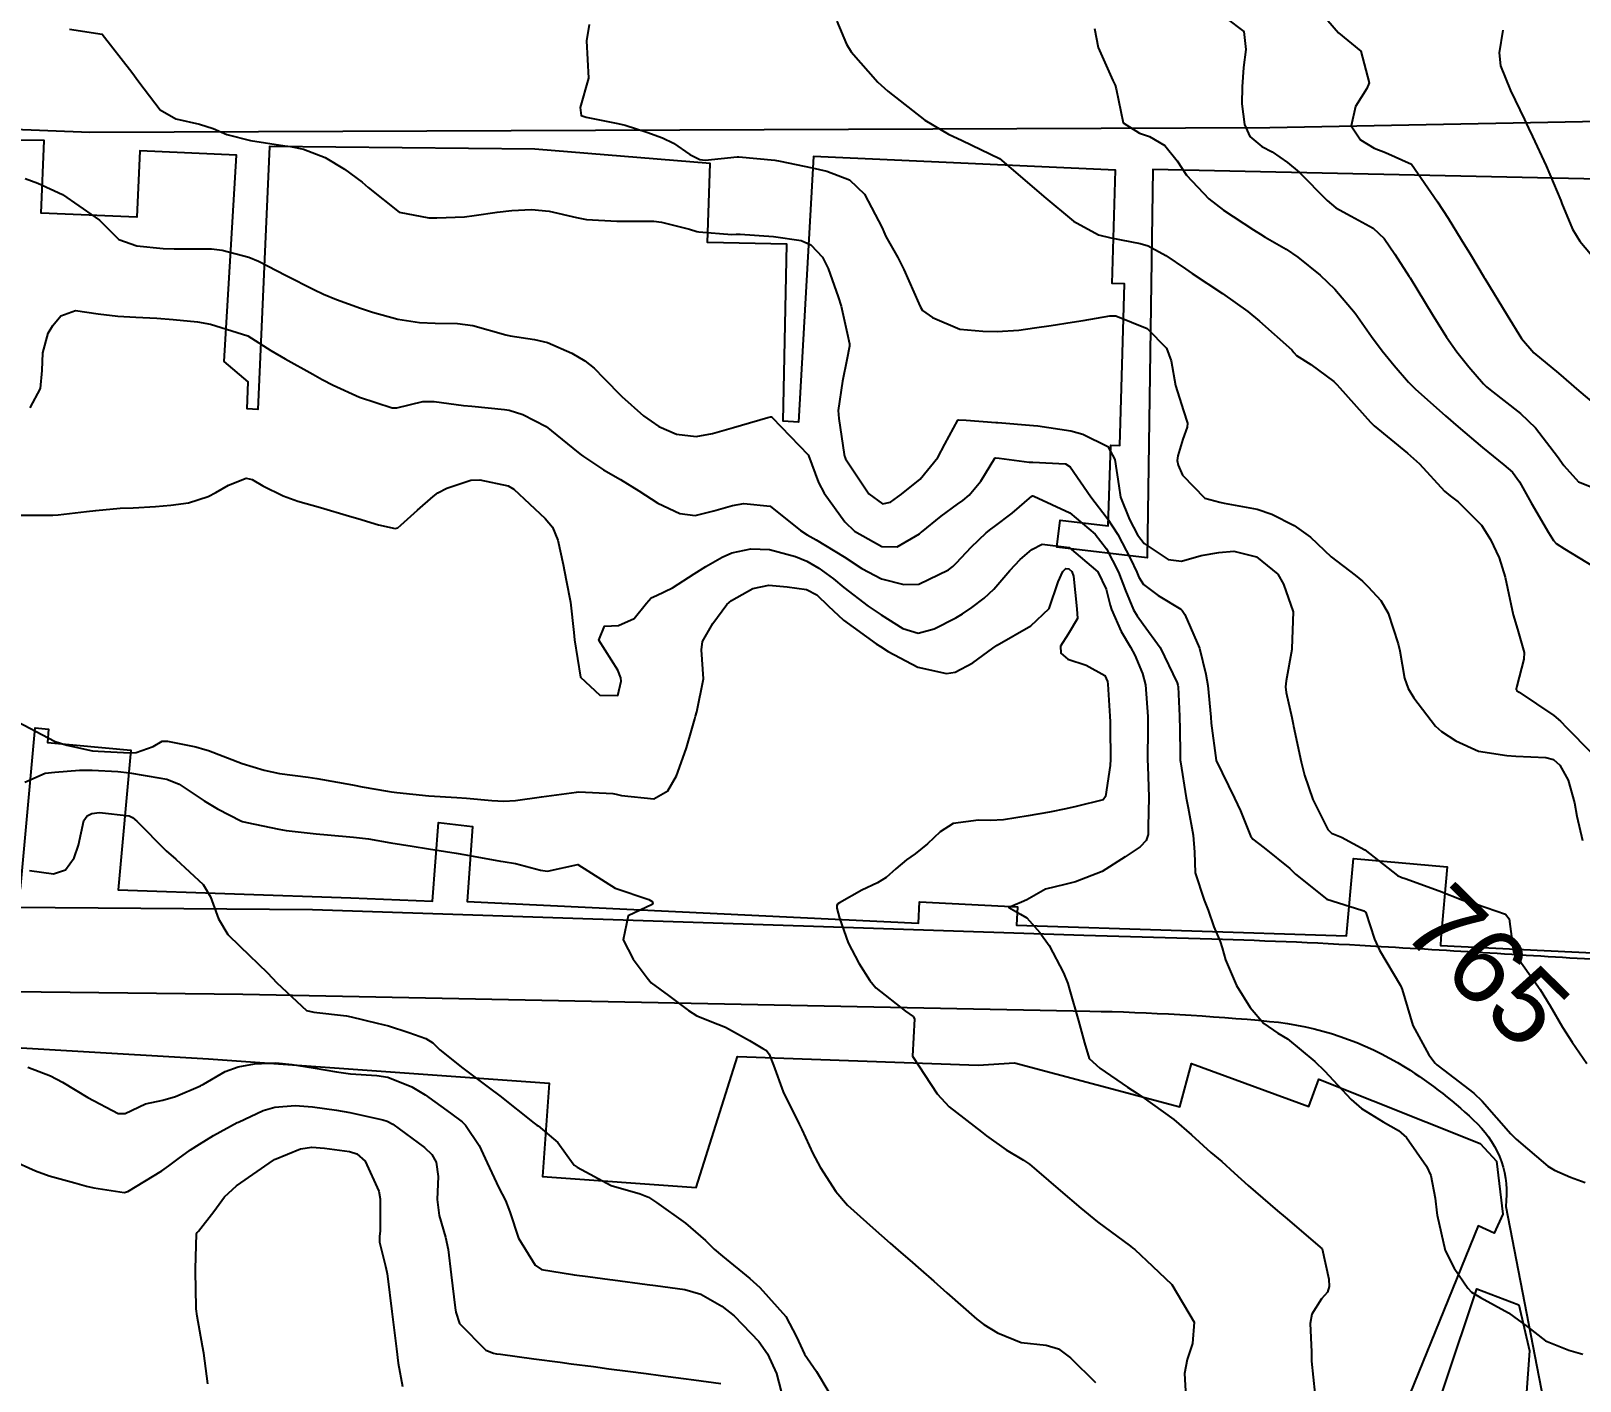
# Model space of a CAD drawing. Header units: metres. Extents: x 318500 to 325275, y 7408834 to 7428799.
# Drawn here: x 321135.6 to 321218.3, y 7409191.4 to 7409263.5 of the extents above; entities that cross this region are included whole.
import ezdxf
from ezdxf.enums import TextEntityAlignment as Align

# ---------------------------------------------------------------- set-up
doc = ezdxf.new("R2010")
doc.units = ezdxf.units.M
doc.header["$MEASUREMENT"] = 0
for name, color, linetype in [('Cotas', 45, 'Continuous'), ('Curvas de Nivel 1m', 11, 'Continuous'), ('Curvas de Nivel 5m', 15, 'Continuous'), ('Edificações', 30, 'Continuous'), ('Vias Primárias', 230, 'Continuous')]:
    doc.layers.add(name, color=color, linetype=linetype)
doc.styles.add('ARIAL', font='arial.ttf')

msp = doc.modelspace()

# ---------------------------------------------------------------- linework, layer by layer
at = {"layer": 'Curvas de Nivel 1m', "flags": 128}
for points, elevation in [([(321178.647, 7409263.992), (321179.168, 7409262.764), (321179.414, 7409262.365), (321180.846, 7409260.745), (321181.383, 7409260.26), (321183.36, 7409258.71), (321184.617, 7409257.955), (321185.349, 7409257.614), (321187.34, 7409256.66), (321189.315, 7409254.971), (321189.711, 7409254.624), (321191.291, 7409253.305), (321192.623, 7409252.587), (321193.278, 7409252.419), (321194.842, 7409252.123), (321195.274, 7409251.987), (321196.213, 7409251.479), (321197.263, 7409250.771), (321197.634, 7409250.516), (321199.244, 7409249.453), (321200.608, 7409248.479), (321201.223, 7409247.977), (321202.942, 7409246.444), (321203.062, 7409246.305), (321203.197, 7409246.141), (321203.972, 7409245.653), (321205.183, 7409244.754), (321205.352, 7409244.588), (321205.506, 7409244.415), (321207.153, 7409242.578), (321207.352, 7409242.387), (321209.129, 7409240.927), (321209.76, 7409240.354), (321211.105, 7409238.886), (321211.403, 7409238.635), (321211.839, 7409238.329), (321213.082, 7409237.082), (321213.559, 7409236.303), (321214.013, 7409235.338), (321214.344, 7409234.29), (321214.459, 7409233.714), (321214.766, 7409232.284), (321215.008, 7409231.513), (321215.354, 7409230.276), (321215.337, 7409229.924), (321214.963, 7409228.468), (321214.93, 7409228.311), (321214.931, 7409228.28), (321214.937, 7409228.258), (321214.96, 7409228.23), (321215.085, 7409228.153), (321216.946, 7409226.909), (321217.297, 7409226.608), (321217.633, 7409226.25), (321218.921, 7409224.945)], 763), ([(321199.437, 7409264.162), (321200.392, 7409263.448), (321200.487, 7409262.484), (321200.376, 7409261.515), (321200.303, 7409260.486), (321200.281, 7409259.582), (321200.429, 7409258.484), (321200.714, 7409257.84), (321201.348, 7409257.303), (321201.892, 7409257.008), (321202.711, 7409256.449), (321203.332, 7409255.924), (321204.841, 7409254.425), (321205.304, 7409254.032), (321206.118, 7409253.587), (321207.288, 7409252.932), (321207.876, 7409252.381), (321208.457, 7409251.557), (321209.22, 7409250.361), (321209.259, 7409250.295), (321210.445, 7409248.348), (321211.212, 7409247.122), (321211.757, 7409246.332), (321212.4, 7409245.529), (321213.183, 7409244.625), (321213.339, 7409244.465), (321213.543, 7409244.305), (321215.162, 7409243.048), (321215.953, 7409242.272), (321217.127, 7409240.749), (321217.482, 7409240.255), (321218.265, 7409239.396), (321219.108, 7409239.057)], 761), ([(321165.429, 7409263.814), (321165.277, 7409262.952), (321165.39, 7409260.95), (321164.944, 7409259.378), (321165.004, 7409258.955), (321165.271, 7409258.863), (321165.359, 7409258.847), (321166.959, 7409258.537), (321167.355, 7409258.443), (321168.508, 7409258.065), (321169.349, 7409257.768), (321169.936, 7409257.481), (321170.812, 7409256.878), (321171.336, 7409256.613), (321171.623, 7409256.578), (321173.339, 7409256.749), (321173.426, 7409256.752), (321175.336, 7409256.569), (321175.626, 7409256.525), (321177.331, 7409256.165), (321178.116, 7409255.99), (321179.321, 7409255.525), (321180.124, 7409254.752), (321181.073, 7409252.953), (321181.161, 7409252.741), (321181.278, 7409252.495), (321181.909, 7409251.373), (321182.229, 7409250.725), (321183.034, 7409248.912), (321183.123, 7409248.712), (321183.228, 7409248.544), (321183.758, 7409248.166), (321185.213, 7409247.539), (321186.446, 7409247.433), (321187.211, 7409247.424), (321188.366, 7409247.489), (321189.215, 7409247.61), (321190.095, 7409247.738), (321191.22, 7409247.912), (321191.801, 7409248.014), (321193.225, 7409248.265), (321193.543, 7409248.257), (321195.216, 7409247.588), (321196.257, 7409246.534), (321196.508, 7409245.845), (321196.734, 7409244.527), (321197.16, 7409243.18), (321197.369, 7409242.518), (321197.355, 7409242.309), (321197.137, 7409241.668), (321196.862, 7409240.786), (321196.833, 7409240.524), (321196.882, 7409240.288), (321197.112, 7409239.737), (321198.299, 7409238.508), (321199.097, 7409238.296), (321199.335, 7409238.258), (321201.092, 7409237.931), (321201.888, 7409237.658), (321203.079, 7409237.056), (321203.939, 7409236.431), (321205.054, 7409235.38), (321206.327, 7409234.401), (321206.724, 7409234.082), (321207.034, 7409233.778), (321207.7, 7409233.054), (321208.087, 7409232.374), (321208.625, 7409230.736), (321208.713, 7409230.364), (321208.968, 7409228.899), (321209.155, 7409228.358), (321209.465, 7409227.845), (321210.623, 7409226.343), (321210.936, 7409226.061), (321211.708, 7409225.548), (321212.92, 7409225), (321214.427, 7409224.777), (321214.917, 7409224.733), (321216.52, 7409224.66), (321216.914, 7409224.55), (321217.26, 7409224.255), (321217.697, 7409223.449), (321218.038, 7409222.243), (321218.168, 7409221.536), (321218.478, 7409220.236)], 764), ([(321192.41, 7409263.611), (321192.606, 7409262.588), (321193.394, 7409260.821), (321193.52, 7409260.578), (321193.573, 7409260.391), (321193.936, 7409258.571), (321194.815, 7409258.019), (321195.353, 7409257.832), (321196.171, 7409257.361), (321196.826, 7409256.528), (321197.329, 7409255.778), (321198.512, 7409254.508), (321199.301, 7409253.901), (321200.911, 7409252.851), (321201.282, 7409252.616), (321201.53, 7409252.466), (321202.643, 7409251.818), (321203.27, 7409251.392), (321204.465, 7409250.428), (321205.249, 7409249.685), (321206.331, 7409248.403), (321207.211, 7409247.154), (321207.765, 7409246.382), (321208.417, 7409245.597), (321209.184, 7409244.719), (321209.54, 7409244.356), (321211.159, 7409242.916), (321211.831, 7409242.33), (321213.134, 7409241.218), (321214.275, 7409240.293), (321214.732, 7409239.902), (321215.111, 7409239.382), (321215.723, 7409238.274), (321216.651, 7409236.69), (321216.915, 7409236.262), (321217.068, 7409236.096), (321217.503, 7409235.814), (321219.05, 7409234.875)], 762), ([(321214.213, 7409263.524), (321214.027, 7409262.301), (321214.095, 7409261.615), (321214.621, 7409260.292), (321214.871, 7409259.774), (321215.375, 7409258.744), (321215.59, 7409258.278), (321215.804, 7409257.835), (321216.526, 7409256.268), (321217.312, 7409254.413), (321217.372, 7409254.259), (321217.931, 7409252.885), (321218.324, 7409252.244), (321219.273, 7409251.129)], 759), ([(321135.314, 7409255.592), (321135.995, 7409255.343), (321137.301, 7409254.729), (321139.058, 7409253.529), (321139.281, 7409253.367), (321139.355, 7409253.299), (321140.312, 7409252.326), (321141.267, 7409251.988), (321142.672, 7409251.85), (321143.266, 7409251.834), (321143.864, 7409251.839), (321145.266, 7409251.835), (321145.823, 7409251.769), (321147.262, 7409251.396), (321147.774, 7409251.185), (321149.249, 7409250.418), (321150.723, 7409249.662), (321151.234, 7409249.415), (321151.933, 7409249.129), (321153.223, 7409248.669), (321153.864, 7409248.456), (321155.215, 7409248.085), (321156.375, 7409247.906), (321157.212, 7409247.868), (321158.403, 7409247.851), (321159.211, 7409247.743), (321160.97, 7409247.237), (321161.203, 7409247.182), (321162.504, 7409246.987), (321163.198, 7409246.825), (321164.498, 7409246.265), (321165.189, 7409245.848), (321165.703, 7409245.46), (321166.206, 7409244.935), (321167.165, 7409243.94), (321168.327, 7409242.908), (321169.142, 7409242.352), (321170.083, 7409241.939), (321171.134, 7409241.803), (321172.017, 7409241.976), (321173.142, 7409242.295), (321173.569, 7409242.41), (321174.974, 7409242.822), (321175.111, 7409242.86), (321175.151, 7409242.854), (321175.194, 7409242.819), (321177.121, 7409240.824), (321177.139, 7409240.79), (321177.678, 7409239.354), (321177.969, 7409238.777), (321179.077, 7409237.246), (321179.592, 7409236.755), (321181.058, 7409235.942), (321181.878, 7409235.908), (321183.069, 7409236.619), (321183.119, 7409236.659), (321183.173, 7409236.708), (321184.219, 7409237.557), (321185.093, 7409238.19), (321185.383, 7409238.39), (321185.728, 7409238.674), (321186.345, 7409239.43), (321187.089, 7409240.66), (321187.104, 7409240.676), (321187.12, 7409240.679), (321187.319, 7409240.657), (321188.924, 7409240.439), (321189.118, 7409240.437), (321190.871, 7409240.357), (321191.116, 7409240.186), (321192.219, 7409238.589), (321193.083, 7409237.454), (321193.666, 7409236.571), (321194.341, 7409235.27), (321194.675, 7409234.555), (321194.784, 7409234.301), (321195.034, 7409233.91), (321195.811, 7409233.321), (321197.021, 7409232.585), (321197.097, 7409232.519), (321197.239, 7409232.295), (321198.023, 7409230.51), (321198.357, 7409229.118), (321198.455, 7409228.505), (321198.624, 7409226.822), (321198.649, 7409226.503), (321198.91, 7409224.5), (321199.893, 7409222.485), (321200.202, 7409221.809), (321200.734, 7409220.472), (321200.858, 7409220.308), (321201.476, 7409219.835), (321202.835, 7409218.741), (321203.149, 7409218.437), (321204.81, 7409217.098), (321206.692, 7409216.501), (321206.801, 7409216.474), (321206.909, 7409216.388), (321207.366, 7409214.961), (321207.623, 7409214.377), (321208.752, 7409212.482), (321208.813, 7409212.359), (321208.842, 7409212.265), (321209.413, 7409210.353), (321210.269, 7409208.78), (321210.599, 7409208.341), (321210.699, 7409208.244), (321211.067, 7409207.961), (321212.676, 7409206.734), (321213.116, 7409206.303), (321214.644, 7409204.555), (321214.923, 7409204.277), (321216.626, 7409202.841), (321216.982, 7409202.613), (321217.833, 7409202.242), (321218.616, 7409201.953)], 766), ([(321135.57, 7409243.344), (321136.127, 7409244.374), (321136.225, 7409245.34), (321136.257, 7409246.271), (321136.542, 7409247.337), (321136.792, 7409247.748), (321137.214, 7409248.262), (321138, 7409248.537), (321139.216, 7409248.357), (321140.268, 7409248.23), (321141.214, 7409248.186), (321142.334, 7409248.132), (321143.212, 7409248.063), (321144.51, 7409247.931), (321145.209, 7409247.803), (321147.2, 7409247.19), (321148.421, 7409246.4), (321149.188, 7409245.955), (321150.668, 7409245.145), (321151.176, 7409244.859), (321151.753, 7409244.549), (321153.162, 7409243.909), (321154.903, 7409243.335), (321155.154, 7409243.34), (321156.54, 7409243.685), (321157.159, 7409243.682), (321158.719, 7409243.475), (321159.156, 7409243.425), (321160.901, 7409243.256), (321161.153, 7409243.213), (321161.886, 7409242.993), (321163.14, 7409242.341), (321164.844, 7409240.954), (321164.993, 7409240.826), (321165.118, 7409240.736), (321166.202, 7409240.024), (321167.106, 7409239.51), (321168.088, 7409238.91), (321169.09, 7409238.25), (321170.262, 7409237.703), (321171.081, 7409237.588), (321172.092, 7409237.848), (321173.089, 7409238.133), (321173.69, 7409238.235), (321175.089, 7409238.082), (321176.718, 7409236.795), (321177.067, 7409236.564), (321177.548, 7409236.297), (321179.049, 7409235.381), (321179.982, 7409234.751), (321181.035, 7409234.206), (321182.222, 7409233.912), (321183.032, 7409233.93), (321184.618, 7409234.686), (321184.855, 7409234.871), (321185.046, 7409235.063), (321185.825, 7409235.906), (321186.625, 7409236.664), (321186.877, 7409236.858), (321187.075, 7409236.997), (321188.022, 7409237.71), (321189.074, 7409238.63), (321189.1, 7409238.645), (321189.117, 7409238.646), (321189.172, 7409238.629), (321191.087, 7409237.731), (321192.451, 7409236.586), (321193.058, 7409235.811), (321193.691, 7409234.57), (321194.059, 7409233.593), (321194.499, 7409232.558), (321194.684, 7409232.224), (321195.009, 7409231.789), (321195.918, 7409230.536), (321196.826, 7409228.658), (321196.869, 7409228.521), (321196.881, 7409228.443), (321196.944, 7409226.88), (321196.958, 7409226.52), (321196.96, 7409226.5), (321196.993, 7409224.519), (321197.003, 7409224.424), (321197.314, 7409222.516), (321197.412, 7409221.977), (321197.682, 7409220.512), (321197.749, 7409219.608), (321197.791, 7409218.51), (321198.265, 7409217.049), (321198.481, 7409216.503), (321198.791, 7409215.621), (321199.126, 7409214.837), (321199.236, 7409214.493), (321199.41, 7409213.851), (321199.996, 7409212.481), (321200.733, 7409211.311), (321201.462, 7409210.459), (321202.206, 7409209.939), (321202.712, 7409209.628), (321204.18, 7409208.425), (321204.692, 7409207.918), (321206.12, 7409206.398), (321206.663, 7409205.922), (321207.827, 7409205.198), (321208.646, 7409204.736), (321209.073, 7409204.356), (321210.134, 7409202.836), (321210.364, 7409202.343), (321210.602, 7409201.125), (321210.694, 7409200.338), (321210.705, 7409200.222), (321211.128, 7409198.331), (321211.612, 7409197.385), (321212.342, 7409196.313), (321212.537, 7409196.107), (321213.019, 7409195.816), (321214.521, 7409194.991), (321215.523, 7409194.27), (321216.499, 7409193.508), (321217.735, 7409192.998), (321218.488, 7409192.79)], 767), ([(321135.074, 7409237.605), (321136.786, 7409237.612), (321137.075, 7409237.625), (321138.582, 7409237.801), (321139.078, 7409237.864), (321140.386, 7409237.975), (321141.081, 7409238.006), (321142.263, 7409238.072), (321143.083, 7409238.135), (321144.04, 7409238.276), (321145.091, 7409238.614), (321145.496, 7409238.812), (321146.175, 7409239.204), (321147.104, 7409239.59), (321147.438, 7409239.52), (321148, 7409239.176), (321149.092, 7409238.641), (321149.877, 7409238.363), (321151.083, 7409238.013), (321152.638, 7409237.555), (321153.075, 7409237.426), (321154.187, 7409237.093), (321155.067, 7409236.892), (321155.211, 7409236.936), (321155.369, 7409237.077), (321156.268, 7409237.882), (321157.093, 7409238.606), (321157.351, 7409238.801), (321157.823, 7409239.049), (321159.104, 7409239.477), (321159.585, 7409239.503), (321161.102, 7409239.169), (321161.403, 7409238.997), (321163.077, 7409237.437), (321163.471, 7409236.974), (321163.76, 7409236.269), (321164.04, 7409234.965), (321164.207, 7409234.138), (321164.436, 7409232.959), (321164.608, 7409231.343), (321164.636, 7409230.955), (321164.96, 7409228.95), (321166.006, 7409227.989), (321166.951, 7409227.983), (321167.129, 7409228.747), (321167.126, 7409228.918), (321166.966, 7409229.335), (321165.952, 7409230.936), (321166.251, 7409231.681), (321167.002, 7409231.706), (321167.832, 7409232.088), (321168.481, 7409232.905), (321168.737, 7409233.189), (321169.024, 7409233.317), (321169.874, 7409233.733), (321171.036, 7409234.467), (321171.657, 7409234.861), (321172.526, 7409235.37), (321173.051, 7409235.595), (321174.067, 7409235.817), (321175.054, 7409235.775), (321176.439, 7409235.409), (321177.045, 7409235.147), (321177.683, 7409234.78), (321178.473, 7409234.207), (321179.03, 7409233.745), (321180.327, 7409232.747), (321181.013, 7409232.285), (321182.177, 7409231.548), (321182.999, 7409231.308), (321183.846, 7409231.541), (321185.012, 7409232.132), (321185.355, 7409232.337), (321185.858, 7409232.672), (321186.521, 7409233.169), (321187.03, 7409233.664), (321187.885, 7409234.647), (321188.45, 7409235.237), (321189.057, 7409235.774), (321189.62, 7409236.063), (321191.059, 7409235.886), (321192.585, 7409234.585), (321193.031, 7409233.652), (321193.244, 7409232.799), (321193.312, 7409232.576), (321193.834, 7409231.399), (321194.331, 7409230.56), (321194.559, 7409230.131), (321194.969, 7409229.145), (321195.128, 7409228.547), (321195.251, 7409226.853), (321195.261, 7409226.545), (321195.259, 7409226.222), (321195.236, 7409224.545), (321195.251, 7409224.199), (321195.315, 7409222.543), (321195.286, 7409220.966), (321195.276, 7409220.544), (321195.175, 7409220.226), (321194.85, 7409219.896), (321194.047, 7409219.357), (321192.83, 7409218.58), (321191.397, 7409218.018), (321190.819, 7409217.887), (321189.8, 7409217.631), (321188.806, 7409217.062), (321188.511, 7409216.927), (321187.835, 7409216.644), (321188.457, 7409216.295), (321188.795, 7409216.09), (321189.486, 7409215.318), (321189.989, 7409214.612), (321190.758, 7409213.158), (321190.983, 7409212.598), (321191.069, 7409212.273), (321191.556, 7409210.592), (321191.871, 7409209.425), (321192.133, 7409208.586), (321192.692, 7409208.067), (321194.18, 7409207.055), (321194.673, 7409206.724), (321194.94, 7409206.546), (321196.652, 7409205.334), (321197.593, 7409204.51), (321198.631, 7409203.569), (321199.215, 7409203.08), (321199.868, 7409202.481), (321200.61, 7409201.796), (321202.189, 7409200.446), (321202.585, 7409200.11), (321204.56, 7409198.42), (321204.925, 7409196.796), (321204.948, 7409196.414), (321204.845, 7409196.106), (321204.53, 7409195.743), (321204.012, 7409194.93), (321203.932, 7409194.426), (321204.001, 7409192.911), (321204.004, 7409192.425), (321204.173, 7409190.713)], 768), ([(321134.928, 7409226.572), (321136.534, 7409225.707), (321136.913, 7409225.52), (321137.533, 7409225.314), (321138.906, 7409225.027), (321139.206, 7409224.995), (321140.905, 7409224.921), (321141.238, 7409224.932), (321142.14, 7409225.252), (321142.631, 7409225.527), (321142.915, 7409225.543), (321144.419, 7409225.225), (321144.908, 7409225.096), (321145.095, 7409225.029), (321146.897, 7409224.348), (321148.076, 7409223.988), (321148.89, 7409223.815), (321150.425, 7409223.607), (321150.886, 7409223.547), (321152.795, 7409223.197), (321152.881, 7409223.181), (321153.306, 7409223.104), (321154.663, 7409222.869), (321154.878, 7409222.835), (321155.166, 7409222.788), (321156.875, 7409222.608), (321158.355, 7409222.518), (321158.875, 7409222.487), (321160.229, 7409222.365), (321160.873, 7409222.327), (321161.501, 7409222.366), (321162.876, 7409222.563), (321164.747, 7409222.82), (321164.879, 7409222.826), (321166.692, 7409222.736), (321166.878, 7409222.71), (321167.154, 7409222.641), (321168.876, 7409222.457), (321169.633, 7409222.889), (321170.085, 7409223.69), (321170.518, 7409224.876), (321170.617, 7409225.172), (321170.931, 7409226.237), (321171.07, 7409226.736), (321171.11, 7409226.867), (321171.177, 7409227.101), (321171.528, 7409228.861), (321171.424, 7409230.422), (321171.475, 7409230.863), (321172.036, 7409231.823), (321172.774, 7409232.844), (321173.022, 7409233.055), (321174.167, 7409233.691), (321175.03, 7409233.869), (321176.008, 7409233.783), (321177.028, 7409233.63), (321177.593, 7409233.348), (321178.186, 7409232.773), (321179.009, 7409232.002), (321180.756, 7409230.742), (321180.988, 7409230.587), (321181.397, 7409230.321), (321182.972, 7409229.491), (321184.503, 7409229.151), (321184.968, 7409229.219), (321185.922, 7409229.725), (321186.988, 7409230.508), (321187.209, 7409230.657), (321189.006, 7409231.696), (321189.988, 7409232.615), (321190.475, 7409234.049), (321190.718, 7409234.605), (321190.888, 7409234.757), (321191.042, 7409234.748), (321191.2, 7409234.598), (321191.29, 7409234.345), (321191.464, 7409232.596), (321191.511, 7409232.096), (321191, 7409231.26), (321190.597, 7409230.606), (321190.618, 7409230.239), (321190.98, 7409229.922), (321191.97, 7409229.595), (321192.967, 7409229.042), (321193.101, 7409228.716), (321193.126, 7409228.578), (321193.239, 7409226.872), (321193.246, 7409226.575), (321193.246, 7409226.265), (321193.261, 7409224.575), (321193.251, 7409224.229), (321193.008, 7409222.578), (321192.878, 7409222.403), (321191.425, 7409222.044), (321190.873, 7409221.929), (321190.011, 7409221.752), (321188.869, 7409221.539), (321187.551, 7409221.334), (321186.866, 7409221.296), (321186.219, 7409221.314), (321184.865, 7409221.134), (321184.163, 7409220.69), (321183.5, 7409220.051), (321182.842, 7409219.511), (321182.365, 7409219.189), (321181.81, 7409218.725), (321181.296, 7409218.26), (321180.818, 7409217.961), (321179.987, 7409217.574), (321178.802, 7409216.907), (321178.714, 7409216.848), (321178.645, 7409216.762), (321178.652, 7409216.616), (321178.793, 7409216.083), (321179.267, 7409214.755), (321179.83, 7409213.684), (321180.417, 7409212.743), (321180.744, 7409212.353), (321182.325, 7409211.117), (321182.722, 7409210.82), (321182.803, 7409210.709), (321182.7, 7409208.71), (321184.006, 7409206.69), (321184.66, 7409205.998), (321186.38, 7409204.663), (321186.638, 7409204.457), (321187.689, 7409203.702), (321188.625, 7409203.162), (321188.941, 7409202.944), (321189.317, 7409202.62), (321190.604, 7409201.519), (321191.69, 7409200.589), (321192.579, 7409199.865), (321194.333, 7409198.553), (321194.463, 7409198.455), (321194.558, 7409198.376), (321195.505, 7409197.491), (321196.54, 7409196.52), (321197.741, 7409194.508), (321197.647, 7409193.354), (321197.361, 7409192.511), (321197.221, 7409191.764), (321197.28, 7409190.512)], 769), ([(321135.538, 7409218.621), (321136.817, 7409218.451), (321137.473, 7409218.661), (321137.932, 7409219.309), (321138.165, 7409219.982), (321138.444, 7409221.304), (321138.614, 7409221.551), (321138.864, 7409221.679), (321139.288, 7409221.718), (321140.863, 7409221.54), (321141.049, 7409221.455), (321141.283, 7409221.264), (321142.837, 7409219.684), (321143.353, 7409219.235), (321144.81, 7409217.879), (321145.205, 7409217.214), (321145.633, 7409216.052), (321146.14, 7409215.2), (321146.771, 7409214.586), (321148.245, 7409213.168), (321148.742, 7409212.628), (321150.342, 7409211.144), (321150.719, 7409211.053), (321152.469, 7409210.865), (321152.717, 7409210.815), (321154.1, 7409210.476), (321154.713, 7409210.338), (321155.798, 7409209.98), (321156.706, 7409209.653), (321157.076, 7409209.426), (321157.462, 7409209.049), (321158.685, 7409208.063), (321160.11, 7409207.008), (321160.664, 7409206.583), (321162.488, 7409205.136), (321162.641, 7409205.024), (321162.707, 7409204.979), (321163.76, 7409204.092), (321164.576, 7409202.951), (321164.619, 7409202.892), (321164.79, 7409202.775), (321166.603, 7409201.806), (321168.154, 7409201.347), (321168.594, 7409201.171), (321169.028, 7409200.893), (321170.574, 7409199.783), (321171.638, 7409198.854), (321172.103, 7409198.394), (321172.552, 7409198.018), (321174.003, 7409196.825), (321174.533, 7409196.357), (321175.937, 7409194.799), (321176.494, 7409193.725), (321176.918, 7409192.783), (321177.564, 7409191.866), (321178.223, 7409190.764)], 771), ([(321135.457, 7409208.117), (321136.673, 7409207.651), (321137.306, 7409207.314), (321138.658, 7409206.506), (321140.27, 7409205.651), (321140.646, 7409205.655), (321141.742, 7409206.165), (321142.657, 7409206.363), (321143.334, 7409206.559), (321144.669, 7409207.133), (321144.728, 7409207.16), (321144.828, 7409207.218), (321145.986, 7409207.895), (321146.684, 7409208.139), (321147.559, 7409208.305), (321148.688, 7409208.353), (321149.57, 7409208.268), (321150.684, 7409208.079), (321151.934, 7409207.869), (321152.68, 7409207.772), (321154.09, 7409207.678), (321154.678, 7409207.58), (321155.954, 7409207.067), (321156.664, 7409206.649), (321158.023, 7409205.666), (321158.643, 7409205.204), (321158.833, 7409205.027), (321159.559, 7409203.946), (321159.973, 7409203.01), (321160.6, 7409201.669), (321160.955, 7409200.996), (321161.188, 7409200.387), (321161.658, 7409198.989), (321162.546, 7409197.544), (321162.887, 7409197.318), (321164.541, 7409197.05), (321164.629, 7409197.037), (321165.362, 7409196.938), (321166.538, 7409196.779), (321166.698, 7409196.758), (321168.534, 7409196.518), (321168.966, 7409196.461), (321170.531, 7409196.246), (321171.396, 7409195.988), (321172.518, 7409195.354), (321173.164, 7409194.833), (321174.49, 7409193.476), (321174.957, 7409192.813), (321175.428, 7409191.764), (321175.677, 7409190.802)], 772), ([(321134.608, 7409203.145), (321135.861, 7409202.59), (321136.6, 7409202.312), (321137.959, 7409201.944), (321138.595, 7409201.764), (321138.97, 7409201.671), (321140.591, 7409201.419), (321140.798, 7409201.473), (321142.603, 7409202.584), (321142.989, 7409202.853), (321143.487, 7409203.231), (321144.14, 7409203.702), (321144.622, 7409204.017), (321145.371, 7409204.467), (321146.64, 7409205.159), (321146.697, 7409205.189), (321148.02, 7409205.799), (321148.652, 7409205.98), (321149.737, 7409206.066), (321150.653, 7409206.007), (321151.945, 7409205.826), (321152.649, 7409205.697), (321154.414, 7409205.313), (321154.642, 7409205.241), (321154.936, 7409205.077), (321156.628, 7409203.831), (321157.028, 7409203.458), (321157.252, 7409203.051), (321157.371, 7409202.286), (321157.309, 7409201.049), (321157.424, 7409200.201), (321157.76, 7409199.042), (321157.893, 7409198.38), (321158.065, 7409197.037), (321158.28, 7409195.267), (321158.316, 7409195.033), (321158.501, 7409194.431), (321159.907, 7409193.009), (321160.318, 7409192.842), (321160.478, 7409192.809), (321160.694, 7409192.782), (321162.476, 7409192.548), (321163.877, 7409192.362), (321164.473, 7409192.282), (321165.664, 7409192.124), (321166.471, 7409192.015), (321167.495, 7409191.885), (321168.469, 7409191.754), (321169.235, 7409191.656), (321170.466, 7409191.487), (321171.019, 7409191.415), (321172.464, 7409191.221)], 773), ([(321145.074, 7409191.211), (321144.849, 7409192.84), (321144.776, 7409193.216), (321144.504, 7409194.82), (321144.445, 7409195.221), (321144.44, 7409195.291), (321144.4, 7409197.221), (321144.4, 7409197.353), (321144.462, 7409199.221), (321144.496, 7409199.285), (321144.562, 7409199.361), (321145.378, 7409200.408), (321145.957, 7409201.199), (321146.596, 7409201.787), (321148.571, 7409203.161), (321148.62, 7409203.187), (321150.011, 7409203.762), (321150.627, 7409203.846), (321151.292, 7409203.795), (321152.625, 7409203.613), (321153.013, 7409203.493), (321153.472, 7409203.097), (321154.191, 7409201.491), (321154.272, 7409201.085), (321154.262, 7409199.387), (321154.233, 7409199.085), (321154.241, 7409198.77), (321154.544, 7409197.486), (321154.625, 7409197.164), (321154.643, 7409197.079), (321154.656, 7409196.961), (321154.888, 7409195.076), (321154.944, 7409194.634), (321155.135, 7409193.073), (321155.234, 7409192.311), (321155.454, 7409191.07)], 774)]:
    msp.add_lwpolyline(points, dxfattribs=dict(at, elevation=elevation))
at = {"layer": 'Curvas de Nivel 5m', "flags": 128}
for points, elevation in [([(321204.528, 7409264.429), (321205.434, 7409263.375), (321206.635, 7409262.402), (321207.08, 7409260.709), (321206.96, 7409260.396), (321206.35, 7409259.43), (321206.117, 7409258.409), (321206.61, 7409257.659), (321207.348, 7409257.22), (321207.948, 7409256.98), (321209.34, 7409256.36), (321210.728, 7409254.346), (321211.297, 7409253.466), (321211.997, 7409252.329), (321212.482, 7409251.532), (321213.222, 7409250.311), (321213.259, 7409250.246), (321214.454, 7409248.292), (321215.212, 7409247.05), (321215.879, 7409246.273), (321217.194, 7409245.188), (321218.276, 7409244.244), (321219.169, 7409243.495)], 760), ([(321137.674, 7409263.578), (321139.42, 7409263.3), (321141.015, 7409261.276), (321141.382, 7409260.761), (321142.523, 7409259.258), (321143.355, 7409258.786), (321144.625, 7409258.503), (321145.35, 7409258.262), (321146.079, 7409257.941), (321147.344, 7409257.619), (321149.17, 7409257.343), (321149.342, 7409257.325), (321149.48, 7409257.306), (321150.172, 7409257.158), (321151.334, 7409256.711), (321152.366, 7409256.082), (321153.314, 7409255.391), (321153.619, 7409255.107), (321155.291, 7409253.791), (321156.86, 7409253.493), (321157.286, 7409253.486), (321158.772, 7409253.553), (321159.289, 7409253.622), (321160.517, 7409253.786), (321161.293, 7409253.883), (321162.344, 7409253.94), (321163.293, 7409253.844), (321164.744, 7409253.502), (321165.287, 7409253.402), (321166.9, 7409253.311), (321167.286, 7409253.306), (321168.885, 7409253.305), (321169.285, 7409253.259), (321170.793, 7409252.877), (321171.172, 7409252.764), (321171.279, 7409252.738), (321173.043, 7409252.609), (321173.278, 7409252.614), (321173.496, 7409252.619), (321175.277, 7409252.495), (321176.749, 7409252.272), (321177.273, 7409252.043), (321177.879, 7409251.394), (321178.188, 7409250.776), (321178.733, 7409249.273), (321178.884, 7409248.765), (321179.209, 7409247.331), (321179.325, 7409246.759), (321179.327, 7409246.631), (321179.191, 7409245.898), (321178.947, 7409244.764), (321178.723, 7409243.2), (321178.756, 7409242.766), (321179.038, 7409240.845), (321179.062, 7409240.761), (321179.077, 7409240.718), (321179.119, 7409240.625), (321180.364, 7409238.747), (321181.092, 7409238.214), (321181.527, 7409238.3), (321182.112, 7409238.725), (321183.108, 7409239.54), (321184.046, 7409240.696), (321184.413, 7409241.409), (321185.107, 7409242.681), (321185.128, 7409242.703), (321185.15, 7409242.708), (321185.567, 7409242.676), (321187.149, 7409242.566), (321187.247, 7409242.56), (321189.147, 7409242.406), (321189.388, 7409242.385), (321191.143, 7409242.114), (321191.796, 7409241.937), (321193.13, 7409241.274), (321193.499, 7409240.574), (321193.709, 7409239.174), (321193.808, 7409238.569), (321194.274, 7409237.371), (321194.716, 7409236.555), (321195.063, 7409236.09), (321196.337, 7409235.244), (321197.049, 7409235.153), (321198.11, 7409235.453), (321199.057, 7409235.609), (321199.859, 7409235.687), (321201.054, 7409235.383), (321202.207, 7409234.452), (321202.512, 7409233.925), (321203.02, 7409232.44), (321202.95, 7409230.481), (321202.946, 7409230.441), (321202.644, 7409228.765), (321202.614, 7409228.445), (321202.65, 7409228.138), (321202.944, 7409226.798), (321203.024, 7409226.439), (321203.044, 7409226.333), (321203.446, 7409224.435), (321203.621, 7409223.711), (321204.069, 7409222.428), (321204.864, 7409220.809), (321205.059, 7409220.614), (321205.603, 7409220.409), (321206.85, 7409219.731), (321208.584, 7409218.364), (321208.828, 7409218.246), (321208.992, 7409218.194), (321210.818, 7409217.545), (321212.081, 7409217.051), (321212.808, 7409216.822), (321214.36, 7409216.287), (321214.553, 7409216.039), (321214.78, 7409214.28), (321216.201, 7409212.265), (321216.737, 7409211.404), (321217.406, 7409210.25), (321217.92, 7409209.45), (321218.701, 7409208.324)], 765), ([(321135.285, 7409223.344), (321136.388, 7409223.827), (321136.888, 7409223.886), (321138.204, 7409223.993), (321138.89, 7409223.99), (321140.252, 7409223.917), (321140.889, 7409223.853), (321142.564, 7409223.566), (321142.884, 7409223.505), (321143.537, 7409223.233), (321144.871, 7409222.357), (321145.584, 7409221.926), (321146.861, 7409221.258), (321146.91, 7409221.239), (321147.154, 7409221.186), (321148.855, 7409220.828), (321149.251, 7409220.759), (321150.852, 7409220.584), (321151.45, 7409220.532), (321152.85, 7409220.413), (321153.636, 7409220.31), (321154.845, 7409220.113), (321155.985, 7409219.927), (321156.841, 7409219.791), (321158.326, 7409219.549), (321158.837, 7409219.464), (321160.701, 7409219.133), (321160.832, 7409219.111), (321161.486, 7409218.993), (321162.825, 7409218.639), (321163.212, 7409218.586), (321164.83, 7409218.95), (321166.811, 7409217.677), (321168.623, 7409217.081), (321168.801, 7409216.971), (321168.836, 7409216.899), (321168.799, 7409216.803), (321167.505, 7409216.201), (321167.246, 7409214.915), (321167.779, 7409213.896), (321168.523, 7409212.902), (321168.746, 7409212.631), (321169.67, 7409211.952), (321170.724, 7409211.143), (321171.176, 7409210.863), (321172.29, 7409210.421), (321172.714, 7409210.25), (321173.995, 7409209.54), (321174.703, 7409209.125), (321174.892, 7409209.007), (321175.045, 7409208.815), (321175.268, 7409208.235), (321175.792, 7409206.803), (321176.644, 7409205.076), (321176.783, 7409204.788), (321177.363, 7409203.515), (321177.76, 7409202.773), (321178.601, 7409201.473), (321179.228, 7409200.754), (321180.572, 7409199.539), (321181.495, 7409198.726), (321182.062, 7409198.224), (321182.551, 7409197.806), (321183.14, 7409197.295), (321183.826, 7409196.691), (321184.531, 7409196.061), (321186.135, 7409194.664), (321186.506, 7409194.377), (321187.224, 7409193.925), (321188.492, 7409193.422), (321189.83, 7409193.27), (321190.487, 7409193.067), (321191.137, 7409192.593), (321192.467, 7409191.286)], 770)]:
    msp.add_lwpolyline(points, dxfattribs=dict(at, elevation=elevation))
at = {"layer": 'Edificações'}
for points in [[(321223.468, 7409255.466), (321195.519, 7409256.076), (321195.232, 7409235.332), (321190.405, 7409235.894), (321190.574, 7409237.344), (321193.137, 7409237.046), (321193.282, 7409241.343), (321193.76, 7409241.327), (321194.008, 7409249.964), (321193.355, 7409249.982), (321193.528, 7409256.044), (321177.407, 7409256.764), (321176.61, 7409242.58), (321175.785, 7409242.626), (321175.976, 7409252.079), (321171.746, 7409252.165), (321171.882, 7409256.39), (321162.524, 7409257.167), (321148.353, 7409257.295), (321147.744, 7409243.259), (321147.167, 7409243.284), (321147.215, 7409244.728), (321145.942, 7409245.818), (321146.596, 7409256.841), (321141.435, 7409257.062), (321141.283, 7409253.525), (321136.165, 7409253.744), (321136.331, 7409257.616), (321124.922, 7409257.644)], [(321135.066, 7409217.626), (321135.843, 7409226.241), (321136.562, 7409226.177), (321136.498, 7409225.46), (321140.948, 7409225.059), (321140.275, 7409217.59), (321152.704, 7409217.166), (321157.068, 7409216.997), (321157.383, 7409221.193), (321159.199, 7409220.982), (321158.911, 7409216.973), (321183.007, 7409215.82), (321183.061, 7409216.962), (321188.297, 7409216.694), (321188.247, 7409215.712), (321205.871, 7409215.13), (321206.24, 7409219.274), (321211.251, 7409218.827), (321210.91, 7409215.007), (321210.885, 7409214.625), (321222.341, 7409214.068)], [(321122.037, 7409209.917), (321145.105, 7409208.575), (321163.288, 7409207.274), (321162.931, 7409202.279), (321171.134, 7409201.692), (321173.352, 7409208.699), (321186.196, 7409208.221), (321188.143, 7409208.359), (321196.964, 7409205.998), (321197.585, 7409208.319), (321203.859, 7409206.028), (321204.392, 7409207.487), (321212.997, 7409204.046), (321213.874, 7409203.092), (321214.222, 7409200.27), (321213.756, 7409199.256), (321212.898, 7409199.651), (321207.652, 7409186.722)], [(321209.399, 7409186.013), (321212.833, 7409196.282), (321215.076, 7409195.429), (321215.643, 7409192.96), (321214.882, 7409182.384)]]:
    msp.add_lwpolyline(points, dxfattribs=at)
at = {"layer": 'Vias Primárias'}
for points in [[(321220.121, 7409213.812, 0.000126), (321207.715, 7409214.556, 0.007689), (321198.686, 7409214.956), (321191.834, 7409215.154), (321150.654, 7409216.53), (321093.382, 7409216.977), (321062.995, 7409217.476), (321041.643, 7409217.511, -0.384981), (321040.271, 7409219.05), (321040.433, 7409243.087), (321040.235, 7409256.925), (321040.19, 7409259.373, -0.383159), (321041.598, 7409261.002), (321062.922, 7409261.083), (321138.761, 7409258.069), (321201.766, 7409258.312), (321232.388, 7409258.897, -0.022164)], [(321041.77, 7409212.827), (321083.89, 7409212.749), (321146.938, 7409212.014), (321192.159, 7409211.117, -0.01851), (321201.764, 7409210.57, -0.116818), (321209, 7409208.12, -0.053465), (321212.855, 7409205.091, -0.23794), (321214.369, 7409200.686), (321217.37, 7409185.239, -0.061584), (321218.17, 7409173.638, -0.03018), (321217.63, 7409168.941, -0.373591), (321215.425, 7409167.155), (321186.754, 7409167.997), (321152.857, 7409167.964), (321134.703, 7409168.195), (321114.282, 7409168.59, -0.001739), (321098.087, 7409168.959, 0.00274), (321058.345, 7409169.786, 0.00788)]]:
    msp.add_lwpolyline(points, format="xyb", dxfattribs=at)

# ---------------------------------------------------------------- texts
at = {"layer": 'Cotas', "style": 'ARIAL'}
msp.add_text('765', height=4, rotation=315.49037, dxfattribs=at).set_placement((321213.397, 7409213.536, 765), align=Align.MIDDLE_CENTER)

doc.saveas('drawing.dxf')
